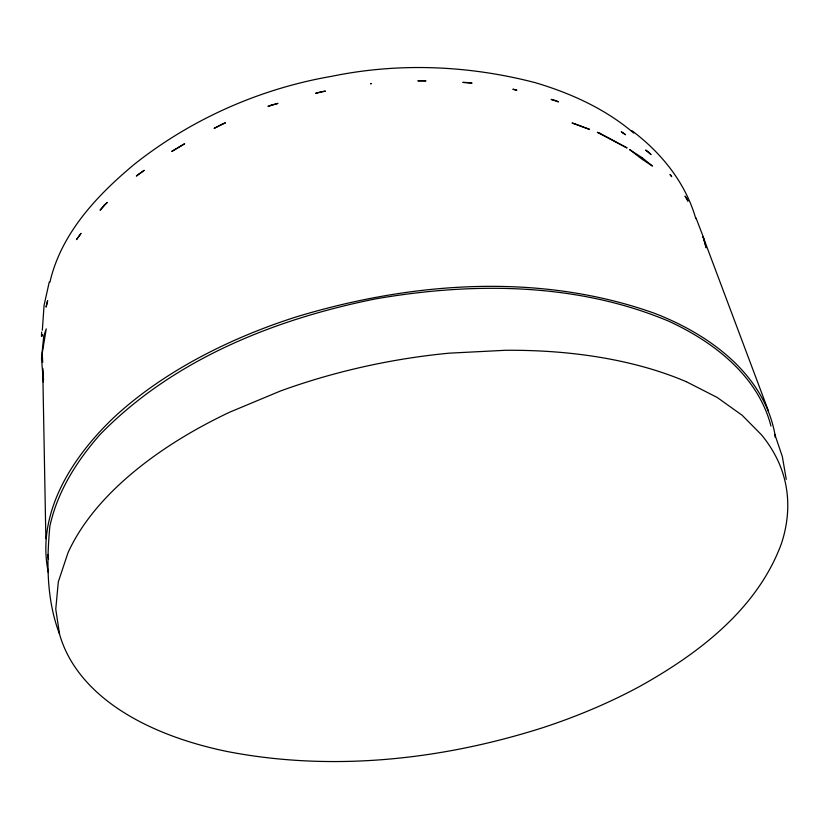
<?xml version="1.0" encoding="UTF-8"?>
<svg xmlns="http://www.w3.org/2000/svg" width="829" height="829" viewBox="0 0 829 829"><rect width="100%" height="100%" fill="white"/><g stroke="black" fill="none" stroke-linecap="round" stroke-linejoin="round"><path stroke-width="1.24" d="M41.45 336.46L41.647 332.046M686.205 381.651L717.189 397.464L742.193 415.308L761.385 434.717A363.568 193.882 -11 0 1 787.55 498.55A373.299 199.084 -10.8 0 1 781.384 543.72C757.219 609.17 698.422 653.76 639.439 686.567A372.024 198.452 -10.8 0 1 542.467 727.8C441.266 759.965 331.952 771.861 227.136 751.499A370.604 197.53 -10.8 0 1 143.116 723.323A366.252 194.97 -10.7 0 1 82.092 676.547A371.61 198.007 -10.8 0 1 59.533 634.123C46.486 599.885 46.486 562.259 49.875 526.228C57.398 491.462 76.755 461.111 99.936 434.655C173.074 359.537 274.337 319.248 375.537 298.886C472.872 282.047 576.528 282.43 668.827 321.237C713.831 341.942 758.058 376.014 770.96 426.044M42.248 353.237L46.237 328.854L43.761 335.942L41.502 358.294L43.419 382.221M49.895 282.243C61.128 233.208 97.418 194.877 135.075 163.696C192.048 118.713 260.368 88.589 331.859 76.278C399.319 62.372 469.193 65.408 535.7 82.786C571.077 93.366 605.45 108.941 633.708 133.065M48.362 572.57C35.616 512.695 73.066 455.919 114.858 416.552A369.33 207.177 -10.8 0 1 296.844 316.719C411.972 281.891 539.233 272.295 654.122 313.155C708.598 334.025 764.089 373.817 775.022 434.831L775.177 437.391M49.243 282.078L44.072 305.31L42.331 330.263M46.942 303.507L46.072 307.082L47.647 300.606L47.17 302.544M78.175 237.291L76.465 239.643L81.045 233.353L78.89 236.306M176.815 148.422L171.748 151.448L184.639 143.759L177.831 147.821M631.657 130.516C661.148 152.505 685.635 182.826 695.78 218.587M695.987 217.913L703.116 236.431L706.163 247.156M768.473 411.039L703.044 236.721L706.07 247.757M774.804 434.396L782.338 456.582L786.265 479.328M47.802 554.539L48.538 559.233M59.543 634.123L55.761 609.18L58.299 581.906L67.988 552.788A366.366 195.343 -10.7 0 1 110.92 492.716A374.2 198.991 -10.8 0 1 229.602 412.21L280.513 390.977A371.288 197.685 -10.8 0 1 449.411 353.154L505.224 350.294A372.356 198.131 -10.8 0 1 686.184 381.672M42.683 362.439L42.3 354.325M42.984 368.76L43.522 380.117M42.87 376.252L45.864 538.726M41.999 334.584L41.864 336.108L41.999 334.584M104.33 205.053L100.081 210.214L107.221 202.442L104.33 205.053M137.728 174.836L136.36 176.069L144.267 170.339L137.728 174.836M222.462 123.987L214.12 128.35L225.488 122.816L222.462 123.987M271.052 105.231L267.964 106.423L277.984 103.376L271.052 105.231M321.206 91.801L315.631 93.294L325.414 91.107L321.206 91.801M371.465 83.553L370.594 83.688L371.465 83.553M421.008 80.672L417.847 80.848L425.982 80.869L421.008 80.672M468.903 82.641L462.81 82.382L472.064 83.118L468.903 82.641M513.835 89.418L512.861 89.263L516.902 90.237L513.835 89.418M555.078 100.464L551.109 99.397L558.539 101.853L555.078 100.464M574.59 123.728L572.041 123.013L589.554 129.386L574.59 123.728M599.978 133.324L597.326 132.319L627.076 147.945L599.978 133.324M623.097 132.878L621.284 131.852L625.563 134.744L623.097 132.878M642.123 157.728L629.657 149.614L641.864 159.064L652.444 166.049L642.123 157.728M649.408 152.878L645.708 150.07L651.045 154.598L649.408 152.878M670.537 174.992L669.998 174.432L671.687 176.67L670.537 174.992M686.899 198.784L685.044 196.079L687.987 201.188L686.899 198.784"/></g></svg>
